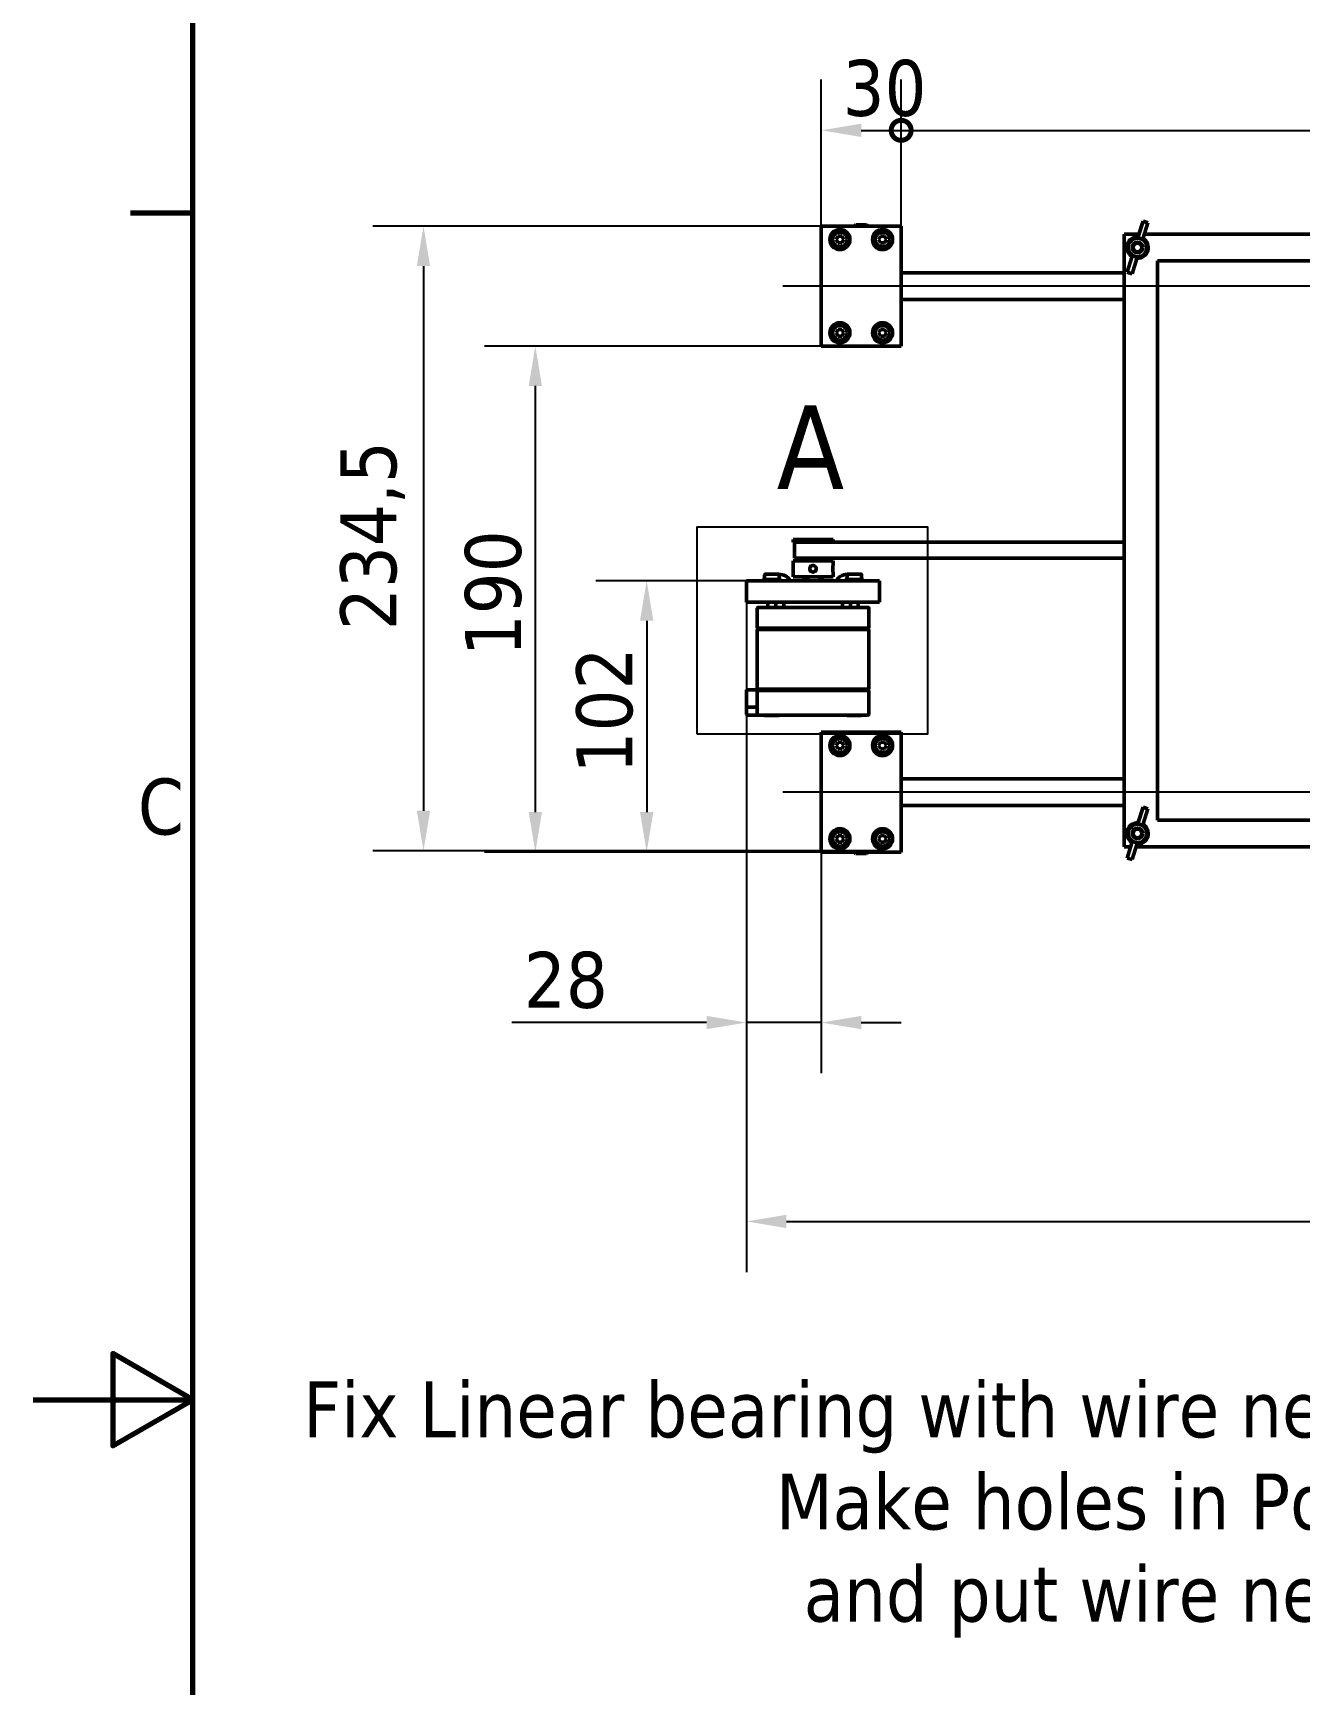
# Model space of a CAD drawing. Header units: millimetres. Extents: x -1346 to 2520, y -2365 to 1874.
# Drawn here: x 0 to 476, y 784 to 1404 of the extents above; entities that cross this region are included whole.
import ezdxf

# ---------------------------------------------------------------- set-up
doc = ezdxf.new("R2010")
doc.units = ezdxf.units.MM
doc.header["$LTSCALE"] = 6
for name, color, linetype, lineweight in [('Border (ISO)', 7, 'Continuous', 70), ('Centerline (ISO)', 7, 'Continuous', 25), ('Detail Boundary (ISO)', 7, 'Continuous', 25), ('Dimension (ISO)', 7, 'Continuous', 25), ('Symbol (ISO)', 7, 'Continuous', 25), ('Visible (ISO)', 7, 'Continuous', 50)]:
    doc.layers.add(name, color=color, linetype=linetype, lineweight=lineweight)
doc.styles.add('Label Text (ISO)', font='tahoma.ttf')
doc.styles.add('Note Text (ISO)', font='tahoma.ttf')
doc.dimstyles.new('Default (ISO)', dxfattribs={"dimscale": 6, "dimtxt": 3.5, "dimasz": 2.5, "dimexe": 3.175, "dimexo": 0, "dimgap": 0.762, "dimtad": 1, "dimrnd": 1e-08, "dimzin": 0, "dimtxsty": 'Note Text (ISO)', "dimcen": 0.09, "dimdle": 10, "dimclrd": 256, "dimclre": 256, "dimclrt": 256, "dimazin": 0, "dimtfac": 1.001486, "dimtmove": 0, "dimatfit": 3, "dimfxl": 1, "dimtolj": 1, "dimtzin": 0, "dimlwd": -1, "dimlwe": -1, "dimarcsym": 0})
doc.dimstyles.new('Default - Method 1b (ISO)$7', dxfattribs={"dimscale": 6, "dimtxt": 3.5, "dimasz": 2.5, "dimexe": 3.175, "dimexo": 0, "dimgap": 0.762, "dimtad": 1, "dimtoh": 1, "dimrnd": 1e-08, "dimtxsty": 'Note Text (ISO)', "dimcen": 0.09, "dimdle": 10, "dimclrd": 256, "dimclre": 256, "dimclrt": 256, "dimazin": 2, "dimtfac": 1, "dimtmove": 0, "dimatfit": 3, "dimfxl": 1, "dimtolj": 1, "dimlwd": -1, "dimlwe": -1, "dimarcsym": 0})

# ---------------------------------------------------------------- blocks, each defined once
blk = doc.blocks.new('Borders Default Border')
at = {"layer": 'Border (ISO)'}
blk.add_line((10, 222.75), (6.1, 222.75), dxfattribs=at)
at = {"layer": 'Border (ISO)', "flags": 128}
for points in [[(10, 10), (10, 287), (410, 287), (410, 10), (10, 10)], [(0, 148.5), (10, 148.5), (5, 151.39), (5, 145.61), (10, 148.5)]]:
    blk.add_lwpolyline(points, dxfattribs=at)
at = {"layer": 'Border (ISO)', "insert": (6.56, 183.81), "char_height": 3.5, "attachment_point": 7, "style": 'Note Text (ISO)'}
blk.add_mtext('C', dxfattribs=at)
blk = doc.blocks.new('*D7')
at = {"layer": 'Defpoints', "color": 0, "transparency": 16777216}
for p in [(267.93, 1190.54), (864.02, 1096.66), (864.02, 957.97)]:
    blk.add_point(p, dxfattribs=at)
at = {"layer": 'Dimension (ISO)', "transparency": 16777216}
for p, q in [((267.93, 1190.54), (267.93, 938.92)), ((864.02, 1096.66), (864.02, 938.92)), ((282.93, 957.97), (849.02, 957.97))]:
    blk.add_line(p, q, dxfattribs=at)
for points in [[(282.93, 960.47), (282.93, 955.47), (267.93, 957.97)], [(849.02, 960.47), (849.02, 955.47), (864.02, 957.97)]]:
    blk.add_solid(points, dxfattribs=at)
at = {"layer": 'Dimension (ISO)', "transparency": 16777216, "insert": (543.67, 984.4), "char_height": 21, "attachment_point": 1, "style": 'Note Text (ISO)'}
blk.add_mtext('\\A1;596', dxfattribs=at)
blk = doc.blocks.new('*D8')
at = {"layer": 'Defpoints', "color": 0, "transparency": 16777216}
for p in [(296.02, 1331.66), (146.63, 1097.16), (319.02, 1097.16)]:
    blk.add_point(p, dxfattribs=at)
at = {"layer": 'Dimension (ISO)', "transparency": 16777216}
for p, q in [((296.02, 1331.66), (127.58, 1331.66)), ((146.63, 1316.66), (146.63, 1112.16)), ((319.02, 1097.16), (127.58, 1097.16))]:
    blk.add_line(p, q, dxfattribs=at)
for points in [[(144.13, 1316.66), (149.13, 1316.66), (146.63, 1331.66)], [(144.13, 1112.16), (149.13, 1112.16), (146.63, 1097.16)]]:
    blk.add_solid(points, dxfattribs=at)
at = {"layer": 'Dimension (ISO)', "transparency": 16777216, "insert": (115.4, 1180.03), "char_height": 21, "attachment_point": 1, "rotation": 90, "style": 'Note Text (ISO)'}
blk.add_mtext('\\A1;234,5', dxfattribs=at)
blk = doc.blocks.new('_DotSmall')
at = {"color": 0, "linetype": 'ByBlock', "const_width": 0.5}
blk.add_lwpolyline([(-0.0625, 0, 1), (0.0625, 0, 1)], format="xyb", close=True, dxfattribs=at)
blk = doc.blocks.new('*D11')
at = {"layer": 'Defpoints', "color": 0, "transparency": 16777216}
for p in [(326.02, 1367.65), (296.02, 1331.66), (326.02, 1331.66)]:
    blk.add_point(p, dxfattribs=at)
at = {"layer": 'Dimension (ISO)', "transparency": 16777216}
for p, q in [((296.02, 1331.66), (296.02, 1386.7)), ((326.02, 1331.66), (326.02, 1386.7)), ((311.02, 1367.65), (326.02, 1367.65))]:
    blk.add_line(p, q, dxfattribs=at)
blk.add_solid([(311.02, 1370.15), (311.02, 1365.15), (296.02, 1367.65)], dxfattribs=at)
at = {"layer": 'Dimension (ISO)', "transparency": 16777216, "xscale": 15, "yscale": 15, "zscale": 15}
blk.add_blockref('_DotSmall', (326.02, 1367.65), dxfattribs=at)
at = {"layer": 'Dimension (ISO)', "transparency": 16777216, "insert": (304.02, 1394.1), "char_height": 21, "attachment_point": 1, "style": 'Note Text (ISO)'}
blk.add_mtext('\\A1;30', dxfattribs=at)
blk = doc.blocks.new('*D13')
at = {"layer": 'Defpoints', "color": 0, "transparency": 16777216}
for p in [(834.02, 1367.65), (326.02, 1331.66), (834.02, 1331.66)]:
    blk.add_point(p, dxfattribs=at)
at = {"layer": 'Dimension (ISO)', "transparency": 16777216}
for p, q in [((326.02, 1331.66), (326.02, 1386.7)), ((834.02, 1331.66), (834.02, 1386.7)), ((326.02, 1367.65), (834.02, 1367.65))]:
    blk.add_line(p, q, dxfattribs=at)
at = {"layer": 'Dimension (ISO)', "transparency": 16777216, "xscale": 15, "yscale": 15, "zscale": 15, "rotation": 180}
blk.add_blockref('_DotSmall', (326.02, 1367.65), dxfattribs=at)
at = {"layer": 'Dimension (ISO)', "transparency": 16777216, "xscale": 15, "yscale": 15, "zscale": 15}
blk.add_blockref('_DotSmall', (834.02, 1367.65), dxfattribs=at)
at = {"layer": 'Dimension (ISO)', "transparency": 16777216, "insert": (557.82, 1394.18), "char_height": 21, "attachment_point": 1, "style": 'Note Text (ISO)'}
blk.add_mtext('\\A1;508', dxfattribs=at)
blk = doc.blocks.new('*D19')
at = {"layer": 'Defpoints', "color": 0, "transparency": 16777216}
for p in [(267.93, 1190.54), (296.02, 1096.66), (296.02, 1032.65)]:
    blk.add_point(p, dxfattribs=at)
at = {"layer": 'Dimension (ISO)', "transparency": 16777216}
for p, q in [((267.93, 1190.54), (267.93, 1013.6)), ((296.02, 1096.66), (296.02, 1013.6)), ((252.93, 1032.65), (179.77, 1032.65)), ((296.02, 1032.65), (267.93, 1032.65)), ((311.02, 1032.65), (326.02, 1032.65))]:
    blk.add_line(p, q, dxfattribs=at)
for points in [[(252.93, 1035.15), (252.93, 1030.15), (267.93, 1032.65)], [(311.02, 1035.15), (311.02, 1030.15), (296.02, 1032.65)]]:
    blk.add_solid(points, dxfattribs=at)
at = {"layer": 'Dimension (ISO)', "transparency": 16777216, "insert": (184.34, 1059.19), "char_height": 21, "attachment_point": 1, "style": 'Note Text (ISO)'}
blk.add_mtext('\\A1;28', dxfattribs=at)
blk = doc.blocks.new('*D20')
at = {"layer": 'Defpoints', "color": 0, "transparency": 16777216}
for p in [(267.93, 1198.54), (230.45, 1096.66), (296.02, 1096.66)]:
    blk.add_point(p, dxfattribs=at)
at = {"layer": 'Dimension (ISO)', "transparency": 16777216}
for p, q in [((267.93, 1198.54), (211.4, 1198.54)), ((230.45, 1183.54), (230.45, 1111.66)), ((296.02, 1096.66), (211.4, 1096.66))]:
    blk.add_line(p, q, dxfattribs=at)
for points in [[(227.95, 1183.54), (232.95, 1183.54), (230.45, 1198.54)], [(227.95, 1111.66), (232.95, 1111.66), (230.45, 1096.66)]]:
    blk.add_solid(points, dxfattribs=at)
at = {"layer": 'Dimension (ISO)', "transparency": 16777216, "insert": (204.01, 1126.18), "char_height": 21, "attachment_point": 1, "rotation": 90, "style": 'Note Text (ISO)'}
blk.add_mtext('\\A1;102', dxfattribs=at)
blk = doc.blocks.new('*D22')
at = {"layer": 'Defpoints', "color": 0, "transparency": 16777216}
for p in [(188.64, 1286.66), (296.02, 1286.66), (296.02, 1096.66)]:
    blk.add_point(p, dxfattribs=at)
at = {"layer": 'Dimension (ISO)', "transparency": 16777216}
for p, q in [((296.02, 1286.66), (169.59, 1286.66)), ((188.64, 1111.66), (188.64, 1271.66)), ((296.02, 1096.66), (169.59, 1096.66))]:
    blk.add_line(p, q, dxfattribs=at)
for points in [[(186.14, 1271.66), (191.14, 1271.66), (188.64, 1286.66)], [(186.14, 1111.66), (191.14, 1111.66), (188.64, 1096.66)]]:
    blk.add_solid(points, dxfattribs=at)
at = {"layer": 'Dimension (ISO)', "transparency": 16777216, "insert": (162.21, 1170.19), "char_height": 21, "attachment_point": 1, "rotation": 90, "style": 'Note Text (ISO)'}
blk.add_mtext('\\A1;190', dxfattribs=at)
blk = doc.blocks.new('2dDetail0')
at = {"layer": 'Detail Boundary (ISO)', "flags": 128}
blk.add_lwpolyline([(41.54, 190.17), (56, 190.17), (56, 203.11), (41.54, 203.11), (41.54, 190.17)], dxfattribs=at)
at = {"layer": 'Detail Boundary (ISO)', "insert": (46.54, 205.49), "char_height": 5.25, "attachment_point": 7, "style": 'Label Text (ISO)'}
blk.add_mtext('A', dxfattribs=at)

msp = doc.modelspace()

# ---------------------------------------------------------------- linework, layer by layer
at = {"layer": 'Centerline (ISO)', "linetype": 'Continuous'}
for p, q in [((878.52, 1309.16), (281.52, 1309.16)), ((878.52, 1119.16), (281.52, 1119.16))]:
    msp.add_line(p, q, dxfattribs=at)
at = {"layer": 'Visible (ISO)'}
for p, q in [((296.02, 1331.66), (296.02, 1286.66)), ((296.02, 1331.66), (326.02, 1331.66)), ((301.57, 1326.66), (302.3, 1327.91)), ((302.3, 1327.91), (303.74, 1327.91)), ((303.74, 1327.91), (304.46, 1326.66)), ((309.01, 1332.15), (308.52, 1331.66)), ((309.01, 1332.15), (313.03, 1332.15)), ((313.03, 1332.15), (313.52, 1331.66)), ((317.57, 1326.66), (318.3, 1327.91)), ((318.3, 1327.91), (319.74, 1327.91)), ((319.74, 1327.91), (320.46, 1326.66)), ((326.02, 1331.66), (326.02, 1286.66)), ((415.34, 1328.66), (409.79, 1328.66)), ((409.79, 1328.66), (409.79, 1098.66)), ((414.89, 1327.21), (415.08, 1327.8)), ((416.84, 1333.49), (415.08, 1327.8)), ((418.66, 1332.93), (416.84, 1333.49)), ((416.89, 1327.24), (418.66, 1332.93)), ((730.34, 1328.66), (417.33, 1328.66)), ((302.3, 1325.41), (301.57, 1326.66)), ((303.74, 1325.41), (302.3, 1325.41)), ((304.46, 1326.66), (303.74, 1325.41)), ((318.3, 1325.41), (317.57, 1326.66)), ((319.74, 1325.41), (318.3, 1325.41)), ((320.46, 1326.66), (319.74, 1325.41)), ((416.89, 1327.24), (416.71, 1326.65)), ((410.91, 1314.39), (412.68, 1320.09)), ((412.86, 1320.68), (412.68, 1320.09)), ((414.5, 1319.53), (412.73, 1313.83)), ((414.5, 1319.53), (414.68, 1320.11)), ((719.29, 1318.66), (422.29, 1318.66)), ((422.29, 1318.66), (422.29, 1108.66)), ((409.79, 1314.16), (326.02, 1314.16)), ((410.91, 1314.39), (412.73, 1313.83)), ((409.79, 1304.16), (326.02, 1304.16)), ((301.57, 1291.66), (302.3, 1292.91)), ((302.3, 1290.41), (301.57, 1291.66)), ((302.3, 1292.91), (303.74, 1292.91)), ((303.74, 1290.41), (302.3, 1290.41)), ((303.74, 1292.91), (304.46, 1291.66)), ((304.46, 1291.66), (303.74, 1290.41)), ((317.57, 1291.66), (318.3, 1292.91)), ((318.3, 1290.41), (317.57, 1291.66)), ((318.3, 1292.91), (319.74, 1292.91)), ((319.74, 1290.41), (318.3, 1290.41)), ((319.74, 1292.91), (320.46, 1291.66)), ((320.46, 1291.66), (319.74, 1290.41)), ((296.02, 1286.66), (326.02, 1286.66)), ((300.43, 1214.04), (285.43, 1214.04)), ((285.43, 1213.04), (285.43, 1214.04)), ((295.62, 1213.04), (285.43, 1213.04)), ((285.93, 1213.04), (285.93, 1207.04)), ((295.62, 1213.04), (409.79, 1213.04)), ((300.43, 1213.04), (300.43, 1214.04)), ((300.43, 1206.04), (285.43, 1206.04)), ((285.43, 1200.04), (285.43, 1206.04)), ((285.93, 1207.04), (292.93, 1207.04)), ((286.83, 1206.04), (286.83, 1207.04)), ((409.79, 1207.04), (292.93, 1207.04)), ((299.03, 1206.04), (299.03, 1207.04)), ((300.43, 1204.29), (300.43, 1206.04)), ((267.93, 1198.54), (267.93, 1190.54)), ((317.93, 1198.54), (267.93, 1198.54)), ((273.93, 1199.04), (280.93, 1199.04)), ((273.93, 1198.54), (273.93, 1199.04)), ((274.68, 1200.74), (274.68, 1199.04)), ((274.98, 1201.04), (279.88, 1201.04)), ((280.18, 1200.74), (280.18, 1199.04)), ((280.93, 1198.54), (280.93, 1199.04)), ((300.43, 1200.04), (285.43, 1200.04)), ((290.93, 1198.54), (290.93, 1200.04)), ((295.43, 1200.04), (295.43, 1198.54)), ((300.43, 1200.04), (300.43, 1201.79)), ((304.93, 1199.04), (311.93, 1199.04)), ((304.93, 1198.54), (304.93, 1199.04)), ((305.68, 1200.74), (305.68, 1199.04)), ((305.98, 1201.04), (310.88, 1201.04)), ((311.18, 1200.74), (311.18, 1199.04)), ((311.93, 1198.54), (311.93, 1199.04)), ((317.93, 1198.54), (317.93, 1190.54)), ((317.93, 1190.54), (267.93, 1190.54)), ((271.93, 1180.79), (271.93, 1188.24)), ((272.73, 1188.54), (272.23, 1188.54)), ((272.73, 1188.54), (275.35, 1188.54)), ((276.56, 1188.54), (275.35, 1188.54)), ((275.93, 1190.54), (275.93, 1188.54)), ((276.56, 1188.54), (309.3, 1188.54)), ((278.93, 1190.54), (278.93, 1188.54)), ((281.93, 1190.24), (281.93, 1188.54)), ((303.93, 1190.24), (303.93, 1188.54)), ((306.93, 1190.54), (306.93, 1188.54)), ((310.5, 1188.54), (309.3, 1188.54)), ((309.93, 1190.54), (309.93, 1188.54)), ((310.5, 1188.54), (313.13, 1188.54)), ((313.63, 1188.54), (313.13, 1188.54)), ((313.93, 1188.24), (313.93, 1180.79)), ((272.18, 1180.54), (271.93, 1180.79)), ((271.93, 1180.79), (272.51, 1180.79)), ((271.93, 1180.29), (272.18, 1180.54)), ((272.78, 1180.29), (271.93, 1180.29)), ((271.93, 1157.79), (271.93, 1180.29)), ((272.69, 1180.54), (272.18, 1180.54)), ((275.14, 1180.79), (272.51, 1180.79)), ((272.69, 1180.54), (275.32, 1180.54)), ((277.13, 1180.29), (272.78, 1180.29)), ((275.14, 1180.79), (276.56, 1180.79)), ((276.56, 1180.54), (275.32, 1180.54)), ((309.3, 1180.79), (276.56, 1180.79)), ((276.56, 1180.54), (309.3, 1180.54)), ((279.6, 1180.29), (277.13, 1180.29)), ((306.25, 1180.54), (279.6, 1180.54)), ((279.6, 1180.29), (306.25, 1180.29)), ((308.72, 1180.29), (306.25, 1180.29)), ((313.08, 1180.29), (308.72, 1180.29)), ((309.3, 1180.79), (310.71, 1180.79)), ((310.54, 1180.54), (309.3, 1180.54)), ((310.54, 1180.54), (313.16, 1180.54)), ((313.34, 1180.79), (310.71, 1180.79)), ((313.93, 1180.29), (313.08, 1180.29)), ((313.68, 1180.54), (313.16, 1180.54)), ((313.34, 1180.79), (313.93, 1180.79)), ((313.68, 1180.54), (313.93, 1180.79)), ((313.93, 1180.29), (313.68, 1180.54)), ((313.93, 1157.79), (313.93, 1180.29)), ((267.93, 1157.54), (267.93, 1157.04)), ((267.93, 1157.54), (272.18, 1157.54)), ((267.93, 1151.54), (267.93, 1157.04)), ((272.18, 1157.54), (271.93, 1157.79)), ((271.93, 1157.79), (272.78, 1157.79)), ((272.18, 1157.54), (271.93, 1157.29)), ((272.51, 1157.29), (271.93, 1157.29)), ((271.93, 1148.54), (271.93, 1157.29)), ((272.18, 1157.54), (272.69, 1157.54)), ((272.51, 1157.29), (275.14, 1157.29)), ((275.32, 1157.54), (272.69, 1157.54)), ((272.78, 1157.79), (277.13, 1157.79)), ((276.56, 1157.29), (275.14, 1157.29)), ((275.32, 1157.54), (276.56, 1157.54)), ((309.3, 1157.54), (276.56, 1157.54)), ((276.56, 1157.29), (309.3, 1157.29)), ((277.13, 1157.79), (279.6, 1157.79)), ((306.25, 1157.79), (279.6, 1157.79)), ((279.6, 1157.54), (306.25, 1157.54)), ((306.25, 1157.79), (308.72, 1157.79)), ((308.72, 1157.79), (313.08, 1157.79)), ((309.3, 1157.54), (310.54, 1157.54)), ((310.71, 1157.29), (309.3, 1157.29)), ((313.16, 1157.54), (310.54, 1157.54)), ((310.71, 1157.29), (313.34, 1157.29)), ((313.08, 1157.79), (313.93, 1157.79)), ((313.16, 1157.54), (313.68, 1157.54)), ((313.93, 1157.29), (313.34, 1157.29)), ((313.68, 1157.54), (313.93, 1157.79)), ((313.68, 1157.54), (313.93, 1157.29)), ((313.93, 1157.29), (313.93, 1148.54)), ((267.93, 1151.54), (267.93, 1151.04)), ((268.43, 1151.04), (267.93, 1151.04)), ((267.93, 1148.54), (267.93, 1151.04)), ((268.43, 1151.04), (271.93, 1151.04)), ((272.43, 1148.04), (268.43, 1148.04)), ((272.43, 1148.04), (272.87, 1148.04)), ((275.5, 1148.04), (272.87, 1148.04)), ((274.68, 1148.04), (274.68, 1147.89)), ((274.68, 1147.89), (280.18, 1147.89)), ((275.5, 1148.04), (276.56, 1148.04)), ((309.3, 1148.04), (276.56, 1148.04)), ((280.18, 1148.04), (280.18, 1147.89)), ((305.68, 1148.04), (305.68, 1147.89)), ((305.68, 1147.89), (311.18, 1147.89)), ((309.3, 1148.04), (310.36, 1148.04)), ((312.99, 1148.04), (310.36, 1148.04)), ((311.18, 1148.04), (311.18, 1147.89)), ((312.99, 1148.04), (313.43, 1148.04)), ((296.02, 1141.66), (296.02, 1096.66)), ((296.02, 1141.66), (326.02, 1141.66)), ((326.02, 1141.66), (326.02, 1096.66)), ((301.57, 1136.66), (302.3, 1137.91)), ((302.3, 1135.41), (301.57, 1136.66)), ((302.3, 1137.91), (303.74, 1137.91)), ((303.74, 1135.41), (302.3, 1135.41)), ((303.74, 1137.91), (304.46, 1136.66)), ((304.46, 1136.66), (303.74, 1135.41)), ((317.57, 1136.66), (318.3, 1137.91)), ((318.3, 1135.41), (317.57, 1136.66)), ((318.3, 1137.91), (319.74, 1137.91)), ((319.74, 1135.41), (318.3, 1135.41)), ((319.74, 1137.91), (320.46, 1136.66)), ((320.46, 1136.66), (319.74, 1135.41)), ((409.79, 1124.16), (326.02, 1124.16)), ((409.79, 1114.16), (326.02, 1114.16)), ((416.84, 1113.49), (415.08, 1107.8)), ((418.66, 1112.93), (416.84, 1113.49)), ((416.89, 1107.24), (418.66, 1112.93)), ((414.89, 1107.21), (415.08, 1107.8)), ((416.89, 1107.24), (416.71, 1106.65)), ((422.29, 1108.66), (624.49, 1108.66)), ((301.57, 1101.66), (302.3, 1102.91)), ((302.3, 1100.41), (301.57, 1101.66)), ((302.3, 1102.91), (303.74, 1102.91)), ((303.74, 1100.41), (302.3, 1100.41)), ((303.74, 1102.91), (304.46, 1101.66)), ((304.46, 1101.66), (303.74, 1100.41)), ((317.57, 1101.66), (318.3, 1102.91)), ((318.3, 1100.41), (317.57, 1101.66)), ((318.3, 1102.91), (319.74, 1102.91)), ((319.74, 1100.41), (318.3, 1100.41)), ((319.74, 1102.91), (320.46, 1101.66)), ((320.46, 1101.66), (319.74, 1100.41)), ((409.79, 1098.66), (412.24, 1098.66)), ((410.91, 1094.39), (412.68, 1100.09)), ((412.86, 1100.68), (412.68, 1100.09)), ((414.5, 1099.53), (412.73, 1093.83)), ((414.23, 1098.66), (624.49, 1098.66)), ((414.5, 1099.53), (414.68, 1100.11)), ((296.02, 1096.66), (326.02, 1096.66)), ((309.01, 1096.17), (308.52, 1096.66)), ((313.03, 1096.17), (309.01, 1096.17)), ((313.03, 1096.17), (313.52, 1096.66)), ((410.91, 1094.39), (412.73, 1093.83))]:
    msp.add_line(p, q, dxfattribs=at)
for centre, radius in [((303.02, 1326.66), 3.77), ((303.02, 1326.66), 2.75), ((319.02, 1326.66), 3.77), ((319.02, 1326.66), 2.75), ((414.79, 1323.66), 2), ((414.79, 1323.66), 1.65), ((303.02, 1291.66), 3.77), ((303.02, 1291.66), 2.75), ((319.02, 1291.66), 3.77), ((319.02, 1291.66), 2.75), ((303.02, 1136.66), 3.77), ((303.02, 1136.66), 2.75), ((319.02, 1136.66), 3.77), ((319.02, 1136.66), 2.75), ((303.02, 1101.66), 3.77), ((303.02, 1101.66), 2.75), ((319.02, 1101.66), 3.77), ((319.02, 1101.66), 2.75), ((414.79, 1103.66), 2), ((414.79, 1103.66), 1.65)]:
    msp.add_circle(centre, radius, dxfattribs=at)
for centre, radius, start, end in [((414.79, 1323.66), 4, 86.48328, 239.00521), ((414.79, 1323.66), 3.5, 72.74424, 252.74424), ((414.79, 1323.66), 3.5, 252.74424, 72.74424), ((414.79, 1323.66), 4, 266.48328, 59.00521), ((274.98, 1200.74), 0.3, 90, 180), ((279.88, 1200.74), 0.3, 0, 90), ((280.52, 1196.66), 4.2, 26.54645, 94.91589), ((280.52, 1196.66), 2.1, 63.36065, 78.74137), ((293.02, 1196.66), 4.2, 126.47984, 153.45355), ((293.02, 1196.66), 4.2, 26.54645, 53.52016), ((305.52, 1196.66), 4.2, 87.48154, 153.45355), ((305.52, 1196.66), 2.1, 106.31705, 116.63935), ((305.98, 1200.74), 0.3, 90, 180), ((310.88, 1200.74), 0.3, 0, 90), ((272.23, 1188.24), 0.3, 90, 180), ((282.23, 1190.24), 0.3, 90, 180), ((303.63, 1190.24), 0.3, 0, 90), ((313.63, 1188.24), 0.3, 0, 90), ((268.43, 1148.54), 0.5, 180, 270), ((272.43, 1148.54), 0.5, 180, 270), ((313.43, 1148.54), 0.5, 270, 0), ((414.79, 1103.66), 4, 86.48328, 239.00521), ((414.79, 1103.66), 3.5, 72.74424, 252.74424), ((414.79, 1103.66), 3.5, 252.74424, 72.74424), ((414.79, 1103.66), 4, 266.48328, 59.00521)]:
    msp.add_arc(centre, radius, start, end, dxfattribs=at)
for centre, start_param, end_param in [((412.56, 1316.49), 0, 0.118279), ((412.56, 1316.49), 6.164906, 6.283185), ((417.01, 1330.83), 3.023313, 3.141593), ((417.01, 1330.83), 3.141593, 3.259872), ((412.56, 1096.49), 0, 0.118279), ((412.56, 1096.49), 6.164906, 6.283185), ((417.01, 1110.83), 3.023313, 3.141593), ((417.01, 1110.83), 3.141593, 3.259872)]:
    msp.add_ellipse(centre, major_axis=(3.27, 10.51), ratio=0.731283, start_param=start_param, end_param=end_param, dxfattribs=at)
for points, knots in [([(292.9, 1204.29), (292.74, 1204.29), (292.58, 1204.26), (292.27, 1204.13), (292.13, 1204.03), (291.91, 1203.81), (291.81, 1203.67), (291.68, 1203.36), (291.65, 1203.2), (291.65, 1203.04), (291.65, 1202.88), (291.68, 1202.71), (291.81, 1202.41), (291.91, 1202.27), (292.13, 1202.04), (292.27, 1201.95), (292.58, 1201.82), (292.74, 1201.79), (293.06, 1201.79), (293.23, 1201.82), (293.53, 1201.95), (293.67, 1202.04), (293.9, 1202.27), (293.99, 1202.41), (294.12, 1202.71), (294.15, 1202.88), (294.15, 1203.2), (294.12, 1203.36), (293.99, 1203.67), (293.9, 1203.81), (293.67, 1204.03), (293.53, 1204.13), (293.23, 1204.26), (293.06, 1204.29), (292.9, 1204.29)], [0.5661669, 0.5661669, 0.5661669, 0.5661669, 0.6133468, 0.6133468, 0.6605268, 0.6605268, 0.707708, 0.707708, 0.7548892, 0.7548892, 0.7548892, 0.8020704, 0.8020704, 0.8492516, 0.8492516, 0.8964315, 0.8964315, 0.9436115, 0.9436115, 0.9907914, 0.9907914, 1.0379713, 1.0379713, 1.0851526, 1.0851526, 1.1323338, 1.1323338, 1.179515, 1.179515, 1.2266962, 1.2266962, 1.2738761, 1.2738761, 1.321056, 1.321056, 1.321056, 1.321056]), ([(291.67, 1203.04), (291.67, 1203.2), (291.7, 1203.37), (291.83, 1203.68), (291.93, 1203.81), (292.14, 1204.03), (292.28, 1204.13), (292.59, 1204.26), (292.75, 1204.29), (292.91, 1204.29)], [-0.7687811, -0.7687811, -0.7687811, -0.7687811, -0.7206667, -0.7206667, -0.6725523, -0.6725523, -0.6245691, -0.6245691, -0.5774536, -0.5774536, -0.5774536, -0.5774536]), ([(300.43, 1204.29), (300.43, 1204.29), (300.42, 1204.26), (300.4, 1204.13), (300.39, 1204.03), (300.36, 1203.81), (300.34, 1203.67), (300.32, 1203.36), (300.32, 1203.2), (300.32, 1203.04), (300.32, 1202.88), (300.32, 1202.71), (300.34, 1202.41), (300.36, 1202.27), (300.39, 1202.04), (300.4, 1201.95), (300.42, 1201.82), (300.43, 1201.79), (300.43, 1201.79), (300.43, 1201.79), (300.43, 1201.79)], [0.5661669, 0.5661669, 0.5661669, 0.5661669, 0.6133468, 0.6133468, 0.6605268, 0.6605268, 0.707708, 0.707708, 0.7548892, 0.7548892, 0.7548892, 0.8020704, 0.8020704, 0.8492516, 0.8492516, 0.8964315, 0.8964315, 0.9436115, 0.9436115, 0.9462082, 0.9462082, 0.9462082, 0.9462082]), ([(292.91, 1201.79), (292.75, 1201.79), (292.59, 1201.82), (292.28, 1201.95), (292.14, 1202.05), (291.93, 1202.27), (291.83, 1202.4), (291.7, 1202.71), (291.67, 1202.88), (291.67, 1203.04)], [-0.1913275, -0.1913275, -0.1913275, -0.1913275, -0.144212, -0.144212, -0.0962288, -0.0962288, -0.0481144, -0.0481144, 0, 0, 0, 0])]:
    msp.add_open_spline(points, degree=3, knots=knots, dxfattribs=at)
msp.add_open_spline([(300.43, 1204.29), (300.43, 1204.29), (300.43, 1204.29), (300.43, 1204.29)], degree=3, dxfattribs=at)

# ---------------------------------------------------------------- block references
at = {"xscale": 6, "yscale": 6, "zscale": 6}
msp.add_blockref('Borders Default Border', (0, 0), dxfattribs=at)
at = {"layer": 'Detail Boundary (ISO)', "xscale": 6, "yscale": 6, "zscale": 6}
msp.add_blockref('2dDetail0', (0, 0), dxfattribs=at)

# ---------------------------------------------------------------- texts
at = {"layer": 'Symbol (ISO)', "insert": (563.19, 897.91), "char_height": 21, "width": 471.0194, "attachment_point": 3, "line_spacing_factor": 0.987884, "style": 'Note Text (ISO)'}
msp.add_mtext('\\fTahoma|b0|i0;Fix Linear bearing with wire necklace\\P\\fTahoma|b0|i0;Make holes in Pos. 014 \\P\\fTahoma|b0|i0;and put wire necklace', dxfattribs=at)

# ---------------------------------------------------------------- dimensions: what is measured, and where the dimension line sits
at = {"layer": 'Dimension (ISO)'}
for base, p1, p2, angle, override, picture, middle in [((326.02, 1367.65), (296.02, 1331.66), (326.02, 1331.66), 180, {"dimgap": 0.762, "dimdec": 0, "dimblk2": 'DotSmall', "dimsah": 1, "dimdle": 0, "dimtol": 0, "dimlim": 0, "dimtp": 0, "dimtm": 0, "dimtdec": 2, "dimtofl": 1, "dimatfit": 1}, '*D11', (318.52, 1367.65)), ((834.02, 1367.65), (326.02, 1331.66), (834.02, 1331.66), 180, {"dimgap": 0.762, "dimdec": 0, "dimblk1": 'DotSmall', "dimblk2": 'DotSmall', "dimsah": 1, "dimdle": 0, "dimtol": 0, "dimlim": 0, "dimtp": 0, "dimtm": 0, "dimtdec": 2, "dimtofl": 0, "dimatfit": 1}, '*D13', (580.08, 1367.65)), ((146.63, 1097.16), (296.02, 1331.66), (319.02, 1097.16), 90, {"dimgap": 0.762, "dimdec": 1, "dimtol": 0, "dimlim": 0, "dimtp": 0, "dimtm": 0, "dimtdec": 2, "dimtofl": 0, "dimatfit": 1}, '*D8', (146.63, 1214.41)), ((188.64, 1286.66), (296.02, 1096.66), (296.02, 1286.66), 270, {"dimgap": 0.762, "dimdec": 0, "dimtol": 0, "dimlim": 0, "dimtp": 0, "dimtm": 0, "dimtdec": 2, "dimtofl": 0, "dimatfit": 1}, '*D22', (188.64, 1191.66)), ((230.45, 1096.66), (267.93, 1198.54), (296.02, 1096.66), 270, {"dimgap": 0.762, "dimdec": 0, "dimtol": 0, "dimlim": 0, "dimtp": 0, "dimtm": 0, "dimtdec": 2, "dimtofl": 0, "dimatfit": 1}, '*D20', (230.45, 1147.6)), ((296.02, 1032.65), (267.93, 1190.54), (296.02, 1096.66), 180, {"dimgap": 0.762, "dimdec": 0, "dimtol": 0, "dimlim": 0, "dimtp": 0, "dimtm": 0, "dimtdec": 2, "dimtofl": 1, "dimatfit": 1}, '*D19', (198.82, 1032.65)), ((864.02, 957.97), (267.93, 1190.54), (864.02, 1096.66), 180, {"dimgap": 0.762, "dimdec": 0, "dimtol": 0, "dimlim": 0, "dimtp": 0, "dimtm": 0, "dimtdec": 2, "dimtofl": 0, "dimatfit": 1}, '*D7', (565.97, 957.97))]:
    dim = msp.add_linear_dim(base=base, p1=p1, p2=p2, angle=angle, dimstyle='Default (ISO)', override=override, dxfattribs=at)
    dim.commit()
    dim.dimension.update_dxf_attribs({"geometry": picture, "text_midpoint": middle, "dimtype": 160})

# ---------------------------------------------------------------- leaders
at = {"layer": 'Symbol (ISO)', "annotation_type": 0, "has_hookline": 1, "hookline_direction": 1, "text_width": 468.23}
msp.add_leader([(648.38, 1114.16), (582.76, 887.41), (567.76, 887.41)], dimstyle='Default - Method 1b (ISO)$7', override={"dimtad": 0}, dxfattribs=at)

doc.saveas('drawing.dxf')
